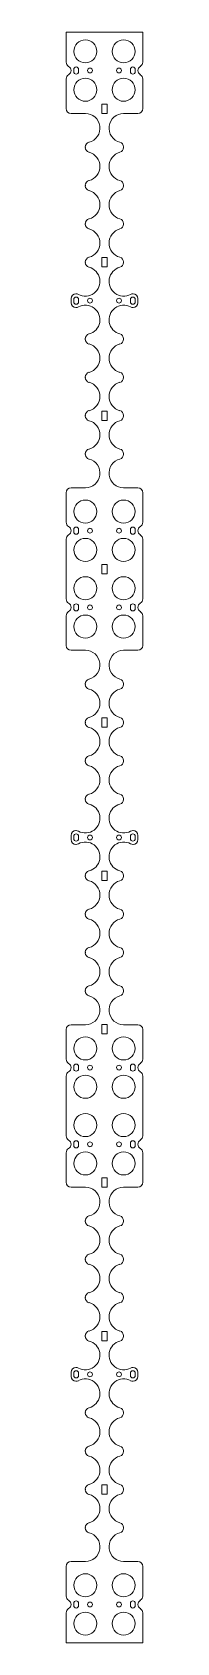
# Model space of a CAD drawing. Header units: millimetres. Extents: x -50 to 50, y -1050 to 1050.
import ezdxf

# ---------------------------------------------------------------- set-up
doc = ezdxf.new("R2010")
doc.units = ezdxf.units.MM

msp = doc.modelspace()

# ---------------------------------------------------------------- linework, layer by layer
at = {"color": 7, "linetype": 'Continuous', "lineweight": 15}
for p, q in [((-50, 1050), (-50, 1011)), ((50, 1050), (-50, 1050)), ((50, 1011), (50, 1050)), ((-50, 989), (-50, 950.4)), ((-40.2, 1001.5), (-40.2, 998.5)), ((-33.8, 998.5), (-33.8, 1001.5)), ((33.8, 1001.5), (33.8, 998.5)), ((40.2, 998.5), (40.2, 1001.5)), ((50, 950.4), (50, 989)), ((-3.3, 956.1), (-3.3, 943.9)), ((3.3, 956.1), (-3.3, 956.1)), ((3.3, 943.9), (3.3, 956.1)), ((-43.7, 944.1), (-25, 944.1)), ((-3.3, 943.9), (3.3, 943.9)), ((43.6, 944.1), (25, 944.1)), ((-25, 900.4), (-25, 899.6)), ((25, 900.4), (25, 899.6)), ((-25, 850.4), (-25, 849.6)), ((25, 850.4), (25, 849.6)), ((-25, 800.4), (-25, 799.6)), ((25, 800.4), (25, 799.6)), ((-3.3, 756.1), (-3.3, 743.9)), ((3.3, 756.1), (-3.3, 756.1)), ((3.3, 743.9), (3.3, 756.1)), ((-25, 750.4), (-25, 749.6)), ((-3.3, 743.9), (3.3, 743.9)), ((25, 750.4), (25, 749.6)), ((-43.7, 702.6), (-43.7, 697.3)), ((-40.2, 698.5), (-40.2, 701.5)), ((-37.3, 709), (-37.1, 709)), ((-33.8, 698.5), (-33.8, 701.5)), ((33.8, 698.5), (33.8, 701.5)), ((37.3, 709), (37.1, 709)), ((40.2, 698.5), (40.2, 701.5)), ((43.6, 697.3), (43.6, 702.6)), ((-37.3, 691), (-37.1, 691)), ((37.3, 691), (37.1, 691)), ((-25, 650.4), (-25, 649.6)), ((25, 650.4), (25, 649.6)), ((-25, 600.4), (-25, 599.6)), ((25, 600.4), (25, 599.6)), ((-25, 550.4), (-25, 549.6)), ((-3.3, 556.1), (-3.3, 543.9)), ((3.3, 556.1), (-3.3, 556.1)), ((3.3, 543.9), (3.3, 556.1)), ((25, 550.4), (25, 549.6)), ((-3.3, 543.9), (3.3, 543.9)), ((-25, 500.4), (-25, 499.6)), ((25, 500.4), (25, 499.6)), ((-50, 449.6), (-50, 411)), ((-43.7, 455.9), (-25, 455.9)), ((43.6, 455.9), (25, 455.9)), ((50, 411), (50, 449.6)), ((-40.2, 401.5), (-40.2, 398.5)), ((-33.8, 398.5), (-33.8, 401.5)), ((33.8, 401.5), (33.8, 398.5)), ((40.2, 398.5), (40.2, 401.5)), ((-50, 389), (-50, 311)), ((50, 311), (50, 389)), ((-3.3, 356.1), (-3.3, 343.9)), ((3.3, 356.1), (-3.3, 356.1)), ((-3.3, 343.9), (3.3, 343.9)), ((3.3, 343.9), (3.3, 356.1)), ((-40.2, 301.5), (-40.2, 298.5)), ((-33.8, 298.5), (-33.8, 301.5)), ((33.8, 301.5), (33.8, 298.5)), ((40.2, 298.5), (40.2, 301.5)), ((-50, 289), (-50, 250.4)), ((50, 250.4), (50, 289)), ((-43.7, 244.1), (-25, 244.1)), ((43.6, 244.1), (25, 244.1)), ((-25, 200.4), (-25, 199.6)), ((25, 200.4), (25, 199.6)), ((-25, 150.4), (-25, 149.6)), ((-3.3, 156.1), (-3.3, 143.9)), ((3.3, 156.1), (-3.3, 156.1)), ((3.3, 143.9), (3.3, 156.1)), ((25, 150.4), (25, 149.6)), ((-3.3, 143.9), (3.3, 143.9)), ((-25, 100.4), (-25, 99.6)), ((25, 100.4), (25, 99.6)), ((-25, 50.4), (-25, 49.6)), ((25, 50.4), (25, 49.6)), ((-43.7, 2.7), (-43.7, -2.7)), ((-40.2, -1.5), (-40.2, 1.5)), ((-37.3, 9), (-37.1, 9)), ((-33.8, -1.5), (-33.8, 1.5)), ((33.8, -1.5), (33.8, 1.5)), ((37.3, 9), (37.1, 9)), ((40.2, -1.5), (40.2, 1.5)), ((43.6, -2.7), (43.6, 2.7)), ((-37.3, -9), (-37.1, -9)), ((37.3, -9), (37.1, -9)), ((-25, -49.6), (-25, -50.4)), ((-3.3, -43.9), (-3.3, -56.1)), ((3.3, -43.9), (-3.3, -43.9)), ((-3.3, -56.1), (3.3, -56.1)), ((3.3, -56.1), (3.3, -43.9)), ((25, -49.6), (25, -50.4)), ((-25, -99.6), (-25, -100.4)), ((25, -99.6), (25, -100.4)), ((-25, -149.6), (-25, -150.4)), ((25, -149.6), (25, -150.4)), ((-25, -199.6), (-25, -200.4)), ((25, -199.6), (25, -200.4)), ((-50, -250.4), (-50, -289)), ((-43.7, -244.1), (-25, -244.1)), ((-3.3, -243.9), (-3.3, -256.1)), ((3.3, -243.9), (-3.3, -243.9)), ((3.3, -256.1), (3.3, -243.9)), ((43.6, -244.1), (25, -244.1)), ((50, -289), (50, -250.4)), ((-3.3, -256.1), (3.3, -256.1)), ((-50, -311), (-50, -389)), ((-40.2, -298.5), (-40.2, -301.5)), ((-33.8, -301.5), (-33.8, -298.5)), ((33.8, -298.5), (33.8, -301.5)), ((40.2, -301.5), (40.2, -298.5)), ((50, -389), (50, -311)), ((-40.2, -398.5), (-40.2, -401.5)), ((-33.8, -401.5), (-33.8, -398.5)), ((33.8, -398.5), (33.8, -401.5)), ((40.2, -401.5), (40.2, -398.5)), ((-50, -411), (-50, -449.6)), ((50, -449.6), (50, -411)), ((-43.7, -456), (-25, -456)), ((-3.3, -443.9), (-3.3, -456.1)), ((3.3, -443.9), (-3.3, -443.9)), ((-3.3, -456.1), (3.3, -456.1)), ((3.3, -456.1), (3.3, -443.9)), ((43.6, -456), (25, -456)), ((-25, -500.4), (-25, -499.6)), ((25, -500.4), (25, -499.6)), ((-25, -550.4), (-25, -549.6)), ((25, -550.4), (25, -549.6)), ((-25, -600.4), (-25, -599.6)), ((25, -600.4), (25, -599.6)), ((-25, -650.4), (-25, -649.6)), ((-3.3, -643.9), (-3.3, -656.1)), ((3.3, -643.9), (-3.3, -643.9)), ((3.3, -656.1), (3.3, -643.9)), ((25, -650.4), (25, -649.6)), ((-3.3, -656.1), (3.3, -656.1)), ((-37.3, -691), (-37.1, -691)), ((37.3, -691), (37.1, -691)), ((-43.7, -697.3), (-43.7, -702.7)), ((-40.2, -701.5), (-40.2, -698.5)), ((-37.3, -709), (-37.1, -709)), ((-33.8, -701.5), (-33.8, -698.5)), ((33.8, -701.5), (33.8, -698.5)), ((37.3, -709), (37.1, -709)), ((40.2, -701.5), (40.2, -698.5)), ((43.6, -702.7), (43.6, -697.3)), ((-25, -750.4), (-25, -749.6)), ((25, -750.4), (25, -749.6)), ((-25, -800.4), (-25, -799.6)), ((25, -800.4), (25, -799.6)), ((-25, -850.4), (-25, -849.6)), ((-3.3, -843.9), (-3.3, -856.1)), ((3.3, -843.9), (-3.3, -843.9)), ((-3.3, -856.1), (3.3, -856.1)), ((3.3, -856.1), (3.3, -843.9)), ((25, -850.4), (25, -849.6)), ((-25, -900.4), (-25, -899.6)), ((25, -900.4), (25, -899.6)), ((-25, -944.1), (-43.7, -944.1)), ((25, -944.1), (43.6, -944.1)), ((-50, -950.4), (-50, -989)), ((50, -989), (50, -950.4)), ((-40.2, -998.5), (-40.2, -1001.5)), ((-33.8, -1001.5), (-33.8, -998.5)), ((33.8, -998.5), (33.8, -1001.5)), ((40.2, -1001.5), (40.2, -998.5)), ((-50, -1011), (-50, -1050)), ((50, -1050), (50, -1011)), ((-50, -1050), (50, -1050))]:
    msp.add_line(p, q, dxfattribs=at)
for centre, radius in [((-25, 1025), 15), ((25, 1025), 15), ((-25, 975), 15), ((-19, 1000), 3.17), ((25, 975), 15), ((19, 1000), 3.17), ((-19, 700), 3.17), ((19, 700), 3.17), ((-25, 425), 15), ((25, 425), 15), ((-19, 400), 3.17), ((19, 400), 3.17), ((-25, 375), 15), ((25, 375), 15), ((-25, 325), 15), ((25, 325), 15), ((-19, 300), 3.17), ((19, 300), 3.17), ((-25, 275), 15), ((25, 275), 15), ((-19, 0), 3.17), ((19, 0), 3.17), ((-25, -275), 15), ((25, -275), 15), ((-25, -325), 15), ((-19, -300), 3.17), ((25, -325), 15), ((19, -300), 3.17), ((-25, -375), 15), ((25, -375), 15), ((-19, -400), 3.17), ((19, -400), 3.17), ((-25, -425), 15), ((25, -425), 15), ((-19, -700), 3.17), ((19, -700), 3.17), ((-25, -975), 15), ((25, -975), 15), ((-19, -1000), 3.17), ((19, -1000), 3.17), ((-25, -1025), 15), ((25, -1025), 15)]:
    msp.add_circle(centre, radius, dxfattribs=at)
for centre, radius, start, end in [((-43.7, 1011), 6.35, 180, 240), ((43.6, 1011), 6.35, 300, 0), ((-43.7, 989), 6.35, 120, 180), ((-50, 1000), 6.35, 300, 60), ((-37, 1001.5), 3.17, 0, 180), ((-37, 998.5), 3.17, 180, 0), ((37, 1001.5), 3.17, 0, 180), ((37, 998.5), 3.17, 180, 0), ((50, 1000), 6.35, 120, 240), ((43.6, 989), 6.35, 0, 60), ((-43.7, 950.4), 6.35, 180, 270), ((43.6, 950.4), 6.35, 270, 0), ((-25, 925), 19.1, 284.4775, 90), ((25, 925), 19.1, 90, 255.5225), ((-18.7, 900.4), 6.35, 104.4775, 180), ((18.6, 900.4), 6.35, 0, 75.5225), ((-18.7, 899.6), 6.35, 180, 255.5225), ((-25, 875), 19.1, 284.4775, 75.5225), ((25, 875), 19.1, 104.4775, 255.5225), ((18.6, 899.6), 6.35, 284.4775, 0), ((-18.7, 850.4), 6.35, 104.4775, 180), ((-18.7, 849.6), 6.35, 180, 255.5225), ((-25, 825), 19.1, 284.4775, 75.5225), ((25, 825), 19.1, 104.4775, 255.5225), ((18.6, 850.4), 6.35, 0, 75.5225), ((18.6, 849.6), 6.35, 284.4775, 0), ((-18.7, 800.4), 6.35, 104.4775, 180), ((-18.7, 799.6), 6.35, 180, 255.5225), ((18.6, 800.4), 6.35, 0, 75.5225), ((18.6, 799.6), 6.35, 284.4775, 0), ((-25, 775), 19.1, 284.4775, 75.5225), ((25, 775), 19.1, 104.4775, 255.5225), ((-18.7, 750.4), 6.35, 104.4775, 180), ((18.6, 750.4), 6.35, 0, 75.5225), ((-25, 725), 19.1, 241.6329, 75.5225), ((-18.7, 749.6), 6.35, 180, 255.5225), ((25, 725), 19.1, 104.4775, 298.3671), ((18.6, 749.6), 6.35, 284.4775, 0), ((-37.3, 702.6), 6.35, 90, 180), ((-37.3, 697.3), 6.35, 180, 270), ((-37, 701.5), 3.18, 0, 180), ((-37, 698.5), 3.18, 180, 0), ((-37.1, 702.6), 6.35, 61.6329, 90), ((-25, 675), 19.1, 284.4775, 118.3671), ((25, 675), 19.1, 61.6329, 255.5225), ((37, 701.5), 3.18, 0, 180), ((37, 698.5), 3.18, 180, 0), ((37.1, 702.6), 6.35, 90, 118.3671), ((37.3, 702.6), 6.35, 360, 90), ((37.3, 697.3), 6.35, 270, 360), ((-37.1, 697.3), 6.35, 270, 298.3671), ((37.1, 697.3), 6.35, 241.6329, 270), ((-18.7, 650.4), 6.35, 104.4775, 180), ((18.6, 650.4), 6.35, 0, 75.5225), ((-18.7, 649.6), 6.35, 180, 255.5225), ((-25, 625), 19.1, 284.4775, 75.5225), ((25, 625), 19.1, 104.4775, 255.5225), ((18.6, 649.6), 6.35, 284.4775, 0), ((-18.7, 600.4), 6.35, 104.4775, 180), ((-18.7, 599.6), 6.35, 180, 255.5225), ((-25, 575), 19.1, 284.4775, 75.5225), ((25, 575), 19.1, 104.4775, 255.5225), ((18.6, 600.4), 6.35, 0, 75.5225), ((18.6, 599.6), 6.35, 284.4775, 0), ((-18.7, 550.4), 6.35, 104.4775, 180), ((-18.7, 549.6), 6.35, 180, 255.5225), ((18.6, 550.4), 6.35, 0, 75.5225), ((18.6, 549.6), 6.35, 284.4775, 0), ((-25, 525), 19.1, 284.4775, 75.5225), ((25, 525), 19.1, 104.4775, 255.5225), ((-18.7, 500.4), 6.35, 104.4775, 180), ((18.6, 500.4), 6.35, 0, 75.5225), ((-18.7, 499.6), 6.35, 180, 255.5225), ((-25, 475), 19.1, 270, 75.5225), ((25, 475), 19.1, 104.4775, 270), ((18.6, 499.6), 6.35, 284.4775, 0), ((-43.7, 449.6), 6.35, 90, 180), ((43.6, 449.6), 6.35, 0, 90), ((-43.7, 411), 6.35, 180, 240), ((-50, 400), 6.35, 300, 60), ((-37, 401.5), 3.17, 0, 180), ((37, 401.5), 3.17, 0, 180), ((50, 400), 6.35, 120, 240), ((43.6, 411), 6.35, 300, 0), ((-43.7, 389), 6.35, 120, 180), ((-37, 398.5), 3.17, 180, 0), ((37, 398.5), 3.17, 180, 0), ((43.6, 389), 6.35, 0, 60), ((-43.7, 311), 6.35, 180, 240), ((-43.7, 289), 6.35, 120, 180), ((-50, 300), 6.35, 300, 60), ((-37, 301.5), 3.17, 0, 180), ((-37, 298.5), 3.17, 180, 0), ((37, 301.5), 3.17, 0, 180), ((37, 298.5), 3.17, 180, 0), ((50, 300), 6.35, 120, 240), ((43.6, 311), 6.35, 300, 0), ((43.6, 289), 6.35, 0, 60), ((-43.7, 250.4), 6.35, 180, 270), ((-25, 225), 19.1, 284.4775, 90), ((25, 225), 19.1, 90, 255.5225), ((43.6, 250.4), 6.35, 270, 0), ((-18.7, 200.4), 6.35, 104.4775, 180), ((-18.7, 199.6), 6.35, 180, 255.5225), ((-25, 175), 19.1, 284.4775, 75.5225), ((25, 175), 19.1, 104.4775, 255.5225), ((18.6, 200.4), 6.35, 0, 75.5225), ((18.6, 199.6), 6.35, 284.4775, 0), ((-18.7, 150.4), 6.35, 104.4775, 180), ((-18.7, 149.6), 6.35, 180, 255.5225), ((18.6, 150.4), 6.35, 0, 75.5225), ((18.6, 149.6), 6.35, 284.4775, 0), ((-25, 125), 19.1, 284.4775, 75.5225), ((25, 125), 19.1, 104.4775, 255.5225), ((-18.7, 100.4), 6.35, 104.4775, 180), ((18.6, 100.4), 6.35, 0, 75.5225), ((-18.7, 99.6), 6.35, 180, 255.5225), ((-25, 75), 19.1, 284.4775, 75.5225), ((25, 75), 19.1, 104.4775, 255.5225), ((18.6, 99.6), 6.35, 284.4775, 0), ((-25, 25), 19.1, 241.6329, 75.5225), ((-18.7, 50.4), 6.35, 104.4775, 180), ((-18.7, 49.6), 6.35, 180, 255.5225), ((25, 25), 19.1, 104.4775, 298.3671), ((18.6, 50.4), 6.35, 0, 75.5225), ((18.6, 49.6), 6.35, 284.4775, 0), ((-37.3, 2.7), 6.35, 90, 180), ((-37, 1.5), 3.18, 0, 180), ((-37.1, 2.7), 6.35, 61.6329, 90), ((37, 1.5), 3.18, 0, 180), ((37.1, 2.7), 6.35, 90, 118.3671), ((37.3, 2.7), 6.35, 0, 90), ((-37.3, -2.7), 6.35, 180, 270), ((-37, -1.5), 3.18, 180, 0), ((-37.1, -2.7), 6.35, 270, 298.3671), ((-25, -25), 19.1, 284.4775, 118.3671), ((25, -25), 19.1, 61.6329, 255.5225), ((37, -1.5), 3.18, 180, 0), ((37.1, -2.7), 6.35, 241.6329, 270), ((37.3, -2.7), 6.35, 270, 360), ((-18.7, -49.6), 6.35, 104.4775, 180), ((-18.7, -50.4), 6.35, 180, 255.5225), ((-25, -75), 19.1, 284.4775, 75.5225), ((25, -75), 19.1, 104.4775, 255.5225), ((18.6, -49.6), 6.35, 0, 75.5225), ((18.6, -50.4), 6.35, 284.4775, 0), ((-18.7, -99.6), 6.35, 104.4775, 180), ((-18.7, -100.4), 6.35, 180, 255.5225), ((18.6, -99.6), 6.35, 0, 75.5225), ((18.6, -100.4), 6.35, 284.4775, 0), ((-25, -125), 19.1, 284.4775, 75.5225), ((25, -125), 19.1, 104.4775, 255.5225), ((-18.7, -149.6), 6.35, 104.4775, 180), ((18.6, -149.6), 6.35, 0, 75.5225), ((-18.7, -150.4), 6.35, 180, 255.5225), ((-25, -175), 19.1, 284.4775, 75.5225), ((25, -175), 19.1, 104.4775, 255.5225), ((18.6, -150.4), 6.35, 284.4775, 0), ((-18.7, -199.6), 6.35, 104.4775, 180), ((-18.7, -200.4), 6.35, 180, 255.5225), ((-25, -225), 19.1, 270, 75.5225), ((25, -225), 19.1, 104.4775, 270), ((18.6, -199.6), 6.35, 0, 75.5225), ((18.6, -200.4), 6.35, 284.4775, 0), ((-43.7, -250.4), 6.35, 90, 180), ((43.6, -250.4), 6.35, 0, 90), ((-43.7, -289), 6.35, 180, 240), ((43.6, -289), 6.35, 300, 0), ((-43.7, -311), 6.35, 120, 180), ((-50, -300), 6.35, 300, 60), ((-37, -298.5), 3.17, 0, 180), ((-37, -301.5), 3.17, 180, 0), ((37, -298.5), 3.17, 0, 180), ((37, -301.5), 3.17, 180, 0), ((50, -300), 6.35, 120, 240), ((43.6, -311), 6.35, 0, 60), ((-43.7, -389), 6.35, 180, 240), ((-50, -400), 6.35, 300, 60), ((-37, -398.5), 3.17, 0, 180), ((37, -398.5), 3.17, 0, 180), ((50, -400), 6.35, 120, 240), ((43.6, -389), 6.35, 300, 0), ((-43.7, -411), 6.35, 120, 180), ((-37, -401.5), 3.17, 180, 0), ((37, -401.5), 3.17, 180, 0), ((43.6, -411), 6.35, 0, 60), ((-43.7, -449.6), 6.35, 180, 270), ((-25, -475), 19.1, 284.4775, 90), ((25, -475), 19.1, 90, 255.5225), ((43.6, -449.6), 6.35, 270, 0), ((-18.7, -499.6), 6.35, 104.4775, 180), ((-18.7, -500.4), 6.35, 180, 255.5225), ((18.6, -499.6), 6.35, 0, 75.5225), ((18.6, -500.4), 6.35, 284.4775, 0), ((-25, -525), 19.1, 284.4775, 75.5225), ((25, -525), 19.1, 104.4775, 255.5225), ((-18.7, -549.6), 6.35, 104.4775, 180), ((18.6, -549.6), 6.35, 0, 75.5225), ((-18.7, -550.4), 6.35, 180, 255.5225), ((-25, -575), 19.1, 284.4775, 75.5225), ((25, -575), 19.1, 104.4775, 255.5225), ((18.6, -550.4), 6.35, 284.4775, 0), ((-18.7, -599.6), 6.35, 104.4775, 180), ((-18.7, -600.4), 6.35, 180, 255.5225), ((-25, -625), 19.1, 284.4775, 75.5225), ((25, -625), 19.1, 104.4775, 255.5225), ((18.6, -599.6), 6.35, 0, 75.5225), ((18.6, -600.4), 6.35, 284.4775, 0), ((-18.7, -649.6), 6.35, 104.4775, 180), ((-18.7, -650.4), 6.35, 180, 255.5225), ((18.6, -649.6), 6.35, 0, 75.5225), ((18.6, -650.4), 6.35, 284.4775, 0), ((-25, -675), 19.1, 241.6329, 75.5225), ((25, -675), 19.1, 104.4775, 298.3671), ((-37.3, -697.3), 6.35, 90, 180), ((-37.1, -697.3), 6.35, 61.6329, 90), ((37.1, -697.3), 6.35, 90, 118.3671), ((37.3, -697.3), 6.35, 360, 90), ((-37.3, -702.7), 6.35, 180, 270), ((-37, -698.5), 3.18, 0, 180), ((-37, -701.5), 3.18, 180, 0), ((-37.1, -702.7), 6.35, 270, 298.3671), ((-25, -725), 19.1, 284.4775, 118.3671), ((25, -725), 19.1, 61.6329, 255.5225), ((37, -698.5), 3.18, 0, 180), ((37, -701.5), 3.18, 180, 0), ((37.1, -702.7), 6.35, 241.6329, 270), ((37.3, -702.7), 6.35, 270, 360), ((-18.7, -749.6), 6.35, 104.4775, 180), ((-18.7, -750.4), 6.35, 180, 255.5225), ((18.6, -749.6), 6.35, 0, 75.5225), ((18.6, -750.4), 6.35, 284.4775, 0), ((-25, -775), 19.1, 284.4775, 75.5225), ((25, -775), 19.1, 104.4775, 255.5225), ((-18.7, -799.6), 6.35, 104.4775, 180), ((18.6, -799.6), 6.35, 0, 75.5225), ((-18.7, -800.4), 6.35, 180, 255.5225), ((-25, -825), 19.1, 284.4775, 75.5225), ((25, -825), 19.1, 104.4775, 255.5225), ((18.6, -800.4), 6.35, 284.4775, 0), ((-18.7, -849.6), 6.35, 104.4775, 180), ((-18.7, -850.4), 6.35, 180, 255.5225), ((-25, -875), 19.1, 284.4775, 75.5225), ((25, -875), 19.1, 104.4775, 255.5225), ((18.6, -849.6), 6.35, 0, 75.5225), ((18.6, -850.4), 6.35, 284.4775, 0), ((-18.7, -899.6), 6.35, 104.4775, 180), ((-18.7, -900.4), 6.35, 180, 255.5225), ((18.6, -899.6), 6.35, 0, 75.5225), ((18.6, -900.4), 6.35, 284.4775, 0), ((-25, -925), 19.1, 270, 75.5225), ((25, -925), 19.1, 104.4775, 270), ((-43.7, -950.4), 6.35, 90, 180), ((43.6, -950.4), 6.35, 0, 90), ((-43.7, -989), 6.35, 180, 240), ((-43.7, -1011), 6.35, 120, 180), ((-50, -1000), 6.35, 300, 60), ((-37, -998.5), 3.17, 0, 180), ((-37, -1001.5), 3.17, 180, 0), ((37, -998.5), 3.17, 0, 180), ((37, -1001.5), 3.17, 180, 0), ((50, -1000), 6.35, 120, 240), ((43.6, -989), 6.35, 300, 0), ((43.6, -1011), 6.35, 0, 60)]:
    msp.add_arc(centre, radius, start, end, dxfattribs=at)

doc.saveas('drawing.dxf')
